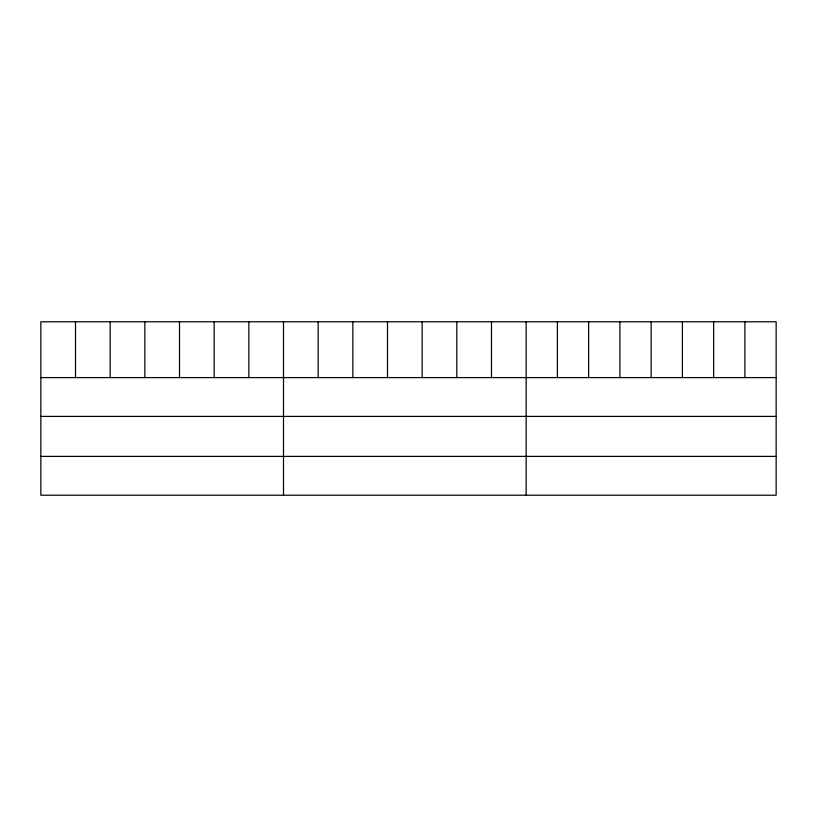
<?xml version="1.0" encoding="UTF-8"?>
<svg xmlns="http://www.w3.org/2000/svg" width="817" height="817" viewBox="0 0 817 817"><rect width="100%" height="100%" fill="white"/><g stroke="black" fill="none" stroke-linecap="round" stroke-linejoin="round"><path stroke-width="1.23" d="M776.15 377.597L776.15 495.214L40.85 495.214L40.85 321.786L776.15 321.786L776.15 377.597L40.85 377.597M40.85 416.404L776.15 416.404M40.85 456.397L776.15 456.397M744.9 321.786L744.9 377.597M713.649 321.786L713.649 377.597M682.399 321.786L682.399 377.597M651.149 321.786L651.149 377.597M619.899 321.786L619.899 377.597M588.649 321.786L588.649 377.597M557.398 321.786L557.398 377.597M526.148 321.786L526.148 495.214M491.487 321.786L491.487 377.597M456.815 321.786L456.815 377.597M422.154 321.786L422.154 377.597M387.493 321.786L387.493 377.597M352.832 321.786L352.832 377.597M318.16 321.786L318.16 377.597M283.499 321.786L283.499 495.214M248.838 321.786L248.838 377.597M214.166 321.786L214.166 377.597M179.505 321.786L179.505 377.597M144.844 321.786L144.844 377.597M110.183 321.786L110.183 377.597M75.511 321.786L75.511 377.597"/></g></svg>
